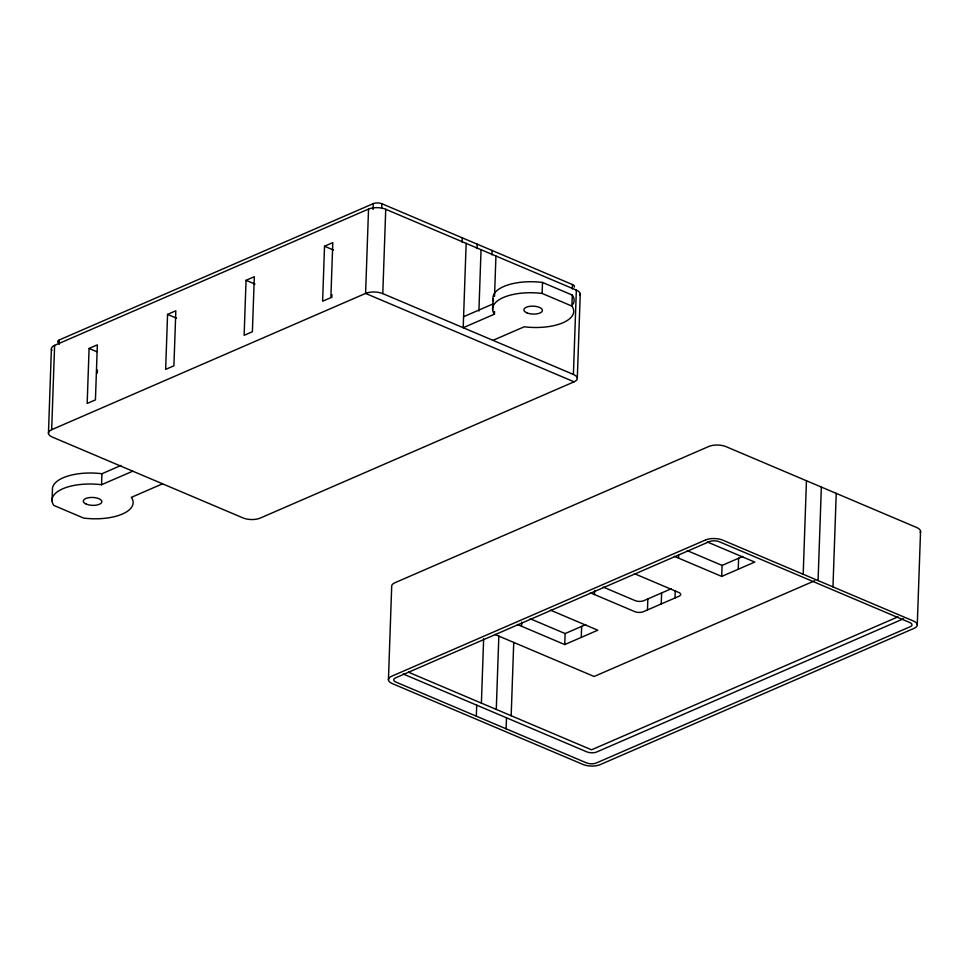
<?xml version="1.0" encoding="UTF-8"?>
<svg xmlns="http://www.w3.org/2000/svg" width="969" height="969" viewBox="0 0 969 969"><rect width="100%" height="100%" fill="white"/><g stroke="black" fill="none" stroke-linecap="round" stroke-linejoin="round"><path stroke-width="1.45" d="M48.45 433.349L51.393 349.01M576.349 290.106L573.406 374.446A12.173 5.208 2 0 1 574.084 381.822L260.164 518.112A12.173 5.208 2 0 1 242.965 517.906L52.35 437.08A12.173 5.208 2 0 1 51.672 429.703L54.615 345.364L368.535 209.074A12.173 5.208 2 0 1 385.735 209.28L576.349 290.106A12.173 5.208 2 0 1 579.959 295.182M52.047 500.925L52.435 489.926A40.589 17.345 2 0 1 101.927 473.732L120.931 465.483M59.194 344.322L59.339 339.925L373.259 203.635A6.093 2.604 2 0 1 381.859 203.732L572.473 284.571A6.093 2.604 2 0 1 574.278 287.103M89.087 348.452L87.174 403.455L95.434 399.87L97.348 344.867L89.087 348.452L96.743 351.699M97.3 373.053L97.397 370.085M162.55 483.81L131.324 497.363A40.589 17.345 2 0 1 83.625 518.076L53.84 505.443A40.589 17.345 2 0 1 101.539 484.73L101.927 473.732M167.564 314.38L165.651 369.383L173.911 365.797L175.825 310.795L167.564 314.38L176.503 318.171M246.053 280.307L244.127 335.31L252.388 331.725L254.314 276.722L246.053 280.307L254.98 284.099M324.53 246.235L322.604 301.238L330.865 297.653L332.791 242.65L324.53 246.235L333.457 250.026M331.798 297.592L331.907 294.624M368.535 209.074L365.592 293.413L51.672 429.703M373.053 209.498L373.259 203.635M381.701 208.141L381.859 203.732M573.406 374.446L382.791 293.619L385.735 209.28M388.436 679.887L391.694 586.39A12.173 5.208 2 0 1 394.916 582.744L708.836 446.455A12.173 5.208 2 0 1 726.035 446.648L916.65 527.487A12.173 5.208 2 0 1 920.259 532.562M462.116 242.238L462.274 237.841M466.15 243.376L463.206 327.716L494.432 314.162A40.589 17.345 2 0 1 542.131 293.45L571.904 306.083L572.291 295.085L542.507 282.451A40.589 17.345 2 0 0 493.572 300.911M477.014 248.548L477.172 244.152M478.904 311.049L481.036 249.687M491.901 254.871L492.058 250.462M476.324 716.164L476.712 705.166M492.64 309.644L493.027 298.646M494.517 296.417L495.934 256.01M494.432 314.162L494.529 311.412M481.387 703.131L483.64 638.777M496.285 709.441L498.841 636.112M506.109 728.797L506.496 717.799M511.172 715.764L513.74 642.423M521.564 626.253L521.71 622.122M542.131 293.45L542.507 282.451M572.316 288.968L572.473 284.571M517.385 624.472L564.745 644.567L565.133 633.556L585.785 624.593M577.306 378.176L580.249 293.837M581.267 637.384L581.654 626.386M594.53 594.566L594.675 590.436M647.474 609.925L647.849 598.927M661.233 603.941L661.621 592.943M675.005 597.97L675.248 591.09M678.518 558.108L678.615 555.358M674.339 556.327L721.711 576.422L722.087 565.411L742.739 556.448M738.233 569.239L738.608 558.241M803.192 574.254L806.45 480.757M818.078 580.576L821.349 487.068M832.965 586.887L836.235 493.378M917.28 624.714L920.55 531.218M463.594 316.718L493.451 303.745M101.539 484.73L132.765 471.176M492.991 340.349L524.217 326.783A40.589 17.345 2 0 0 571.904 306.083M671.263 588.764L643.719 600.719A6.093 2.604 2 0 1 635.131 600.61L603.239 587.093M564.745 644.567L597.788 630.213L550.428 610.131M721.711 576.422L754.754 562.068L707.382 541.986M814.784 580.734L594.118 676.483L494.784 634.392M898.045 616.817L591.562 749.812L408.446 672.195M903.653 618.719L596.65 752.005A6.904 2.943 2 0 1 586.911 751.896L403.225 674M574.084 381.822L365.592 293.413A12.173 5.208 2 0 1 382.791 293.619M687.263 550.646L722.087 565.411M634.429 573.672L678.797 592.483A6.093 2.604 2 0 1 679.136 596.177L643.343 611.718A6.093 2.604 2 0 1 634.743 611.621L590.375 592.798M530.309 618.791L565.133 633.556M572.291 295.085A40.589 17.345 2 0 1 573.115 304.072M51.938 350.366A12.173 5.208 2 0 1 54.615 345.364M58.661 343.062A6.093 2.604 2 0 1 59.339 339.925M705.577 539.951L391.658 676.241A12.173 5.208 2 0 0 392.336 683.617L582.95 764.444A12.173 5.208 2 0 0 600.138 764.65L914.058 628.36A12.173 5.208 2 0 0 913.392 620.984L722.765 540.157A12.173 5.208 2 0 0 705.577 539.951M709.441 541.598L395.534 677.888A6.904 2.943 2 0 0 395.909 682.067L586.524 762.894A6.904 2.943 2 0 0 596.274 763.015L910.194 626.725A6.904 2.943 2 0 0 909.806 622.546L719.192 541.707A6.904 2.943 2 0 0 709.441 541.598M526.882 312.854A9.278 3.961 2 0 0 542.216 311.255A9.278 3.961 2 0 0 530.418 306.252A9.278 3.961 2 0 0 526.882 312.854M86.289 504.134A9.278 3.961 2 0 0 101.624 502.536A9.278 3.961 2 0 0 89.838 497.533A9.278 3.961 2 0 0 86.289 504.134"/></g></svg>
